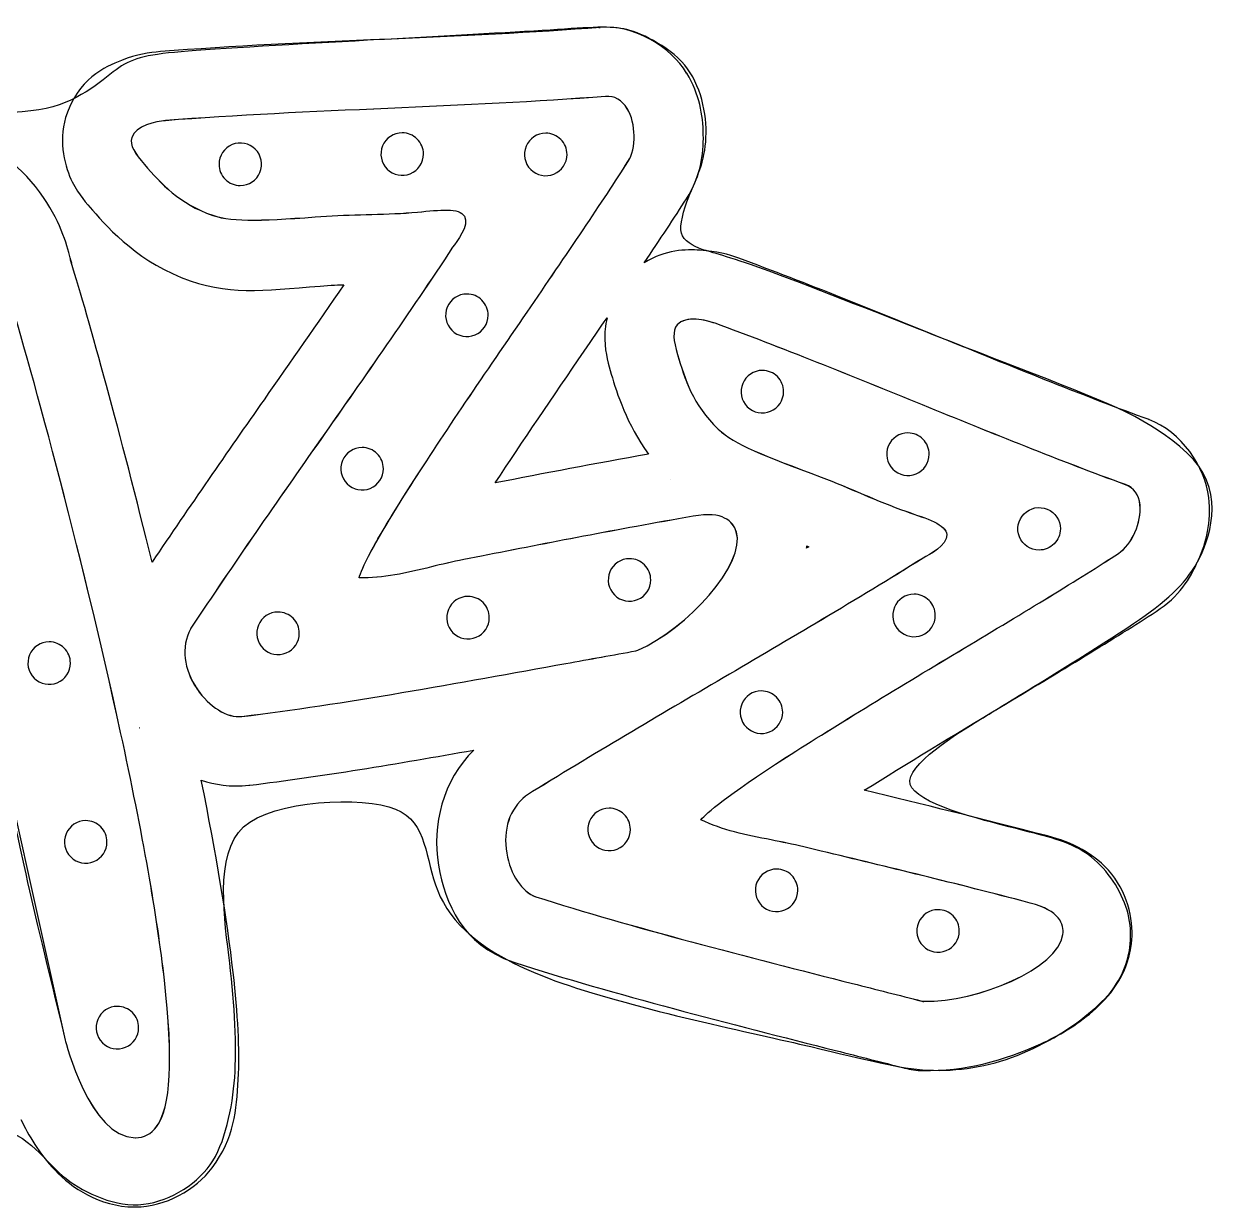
# Model space of a CAD drawing. Header units: millimetres. Extents: x 9.4 to 38.3, y 4.6 to 12.9.
# Drawn here: x 31.73 to 38.26, y 4.63 to 11.06 of the extents above; entities that cross this region are included whole.
import ezdxf

# ---------------------------------------------------------------- set-up
doc = ezdxf.new("R2010")
doc.units = ezdxf.units.MM
doc.layers.add('Outline', color=7, linetype='CONTINUOUS')

msp = doc.modelspace()

# ---------------------------------------------------------------- linework, layer by layer
at = {"layer": 'Outline', "color": 7}
for points in [[(34.857013, 11.042226), (34.863687, 11.042819)], [(31.838537, 10.117731), (31.838105, 10.118392)], [(31.986896, 9.772149), (31.987608, 9.769324)], [(32.635445, 9.66601), (32.635609, 9.66594)], [(33.402452, 9.641814), (33.40293, 9.64186)], [(36.757279, 9.339817), (36.756871, 9.339999)], [(34.776693, 9.282836), (34.777101, 9.283429)], [(37.845713, 8.911947), (37.847559, 8.911287)], [(35.246298, 8.587848), (35.246847, 8.587255), (35.245342, 8.588668)], [(34.218035, 8.169438), (34.122435, 8.150834)], [(34.218146, 8.169392), (34.122498, 8.150729)], [(32.638805, 7.777214), (32.636221, 7.772563)], [(32.638786, 7.777468), (32.636453, 7.772802)], [(35.057777, 7.654741), (35.063978, 7.656291), (35.068629, 7.658358)], [(35.057982, 7.654992), (35.063815, 7.656158), (35.06848, 7.658491)], [(31.509672, 7.538348), (31.956419, 5.539069)], [(37.036043, 7.34673), (37.036381, 7.346935)], [(34.462986, 6.868743), (34.458335, 6.865126)], [(34.463098, 6.868811), (34.458432, 6.865312)], [(36.06462, 6.566703), (35.970139, 6.590032)], [(36.064437, 6.566953), (35.970386, 6.590207)], [(36.611681, 5.751362), (36.617513, 5.750195), (36.623345, 5.750195)], [(36.61169, 5.7515), (36.617375, 5.749949), (36.623576, 5.749949)], [(36.514999, 5.388205), (36.518393, 5.38727)], [(32.336498, 5.008393), (32.338049, 5.008393)], [(32.336678, 5.008339), (32.337844, 5.008339)], [(32.336592, 4.632433), (32.338142, 4.632433)]]:
    msp.add_lwpolyline(points, dxfattribs=at)
for points in [[(34.893446, 10.667991)], [(33.787706, 10.470093)], [(34.568034, 10.468098)], [(32.907702, 10.183723)], [(31.98419, 9.780236)], [(34.139359, 9.594047)], [(34.901013, 9.465411)], [(35.384892, 9.456697)], [(35.745345, 9.178853)], [(36.536688, 8.839112)], [(33.57005, 8.760062)], [(35.369422, 8.386349)], [(35.987015, 8.224816)], [(37.249934, 8.202352)], [(35.023355, 8.155687)], [(34.14556, 7.950634)], [(36.569794, 7.962648)], [(33.112836, 7.865587)], [(31.86886, 7.703807)], [(35.740383, 7.437008)], [(32.25736, 7.211744)], [(32.360704, 7.237215), (32.361369, 7.236326), (32.361661, 7.235802)], [(34.912613, 6.799806)], [(32.0676, 6.732076)], [(35.822687, 6.46875)], [(37.201899, 6.284425)], [(36.700483, 6.248076)], [(32.239515, 5.722563)], [(36.616911, 5.374032), (36.617366, 5.373962), (36.623585, 5.373962)]]:
    msp.add_lwpolyline(points, close=True, dxfattribs=at)
for points in [[(34.863687, 11.042819), (34.507842, 11.014487), (34.094383, 10.99669), (33.692144, 10.977981)], [(35.008681, 11.031186), (34.921995, 11.053138), (34.8142, 11.042854), (34.59246, 11.028891)], [(35.33375, 10.794791), (35.250502, 10.933536), (35.053474, 11.061393), (34.857013, 11.042226)], [(33.692144, 10.977981), (33.284119, 10.960544), (32.86038, 10.942216), (32.474627, 10.911253)], [(33.664005, 10.976384), (33.326896, 10.957964), (32.839889, 10.931272), (32.625265, 10.914074)], [(34.59246, 11.028891), (34.370718, 11.014928), (34.001114, 10.994804), (33.664005, 10.976384)], [(35.339439, 10.817675), (35.258896, 10.929694), (35.095366, 11.009235), (35.008681, 11.031186)], [(32.625265, 10.914074), (32.41064, 10.896875), (32.325316, 10.877701), (32.247869, 10.824008)], [(32.474627, 10.911253), (32.410666, 10.906759), (32.348402, 10.897393), (32.261319, 10.863319)], [(32.261319, 10.863319), (32.174016, 10.829159), (32.022551, 10.764304), (31.958341, 10.553302)], [(32.247869, 10.824008), (32.170422, 10.770314), (32.049231, 10.646307), (31.851915, 10.602753)], [(35.334566, 10.793424), (35.334295, 10.79388), (35.334023, 10.794336), (35.33375, 10.794791)], [(35.424533, 10.460237), (35.422964, 10.569032), (35.403795, 10.676918), (35.334566, 10.793424)], [(35.437672, 10.420999), (35.447558, 10.546363), (35.419981, 10.705656), (35.339439, 10.817675)], [(31.851915, 10.602753), (31.654599, 10.559198), (31.247118, 10.567108), (31.055381, 10.649349)], [(34.893446, 10.667991), (34.527183, 10.63883), (34.110795, 10.621025), (33.709539, 10.602362)], [(34.893514, 10.667906), (34.527252, 10.638745), (34.110833, 10.621249), (33.709578, 10.602585)], [(35.011268, 10.601329), (34.983273, 10.647986), (34.94127, 10.672657), (34.893446, 10.667991)], [(35.011325, 10.601419), (34.98333, 10.648077), (34.941338, 10.672572), (34.893514, 10.667906)], [(33.709578, 10.602585), (33.300157, 10.585089), (32.877906, 10.566426), (32.501146, 10.536098)], [(33.709539, 10.602362), (33.30012, 10.584866), (32.878106, 10.566544), (32.501345, 10.536216)], [(35.014885, 10.313491), (35.061542, 10.386977), (35.059092, 10.520844), (35.011268, 10.601329)], [(35.014824, 10.313308), (35.061482, 10.386794), (35.059149, 10.520935), (35.011325, 10.601419)], [(31.838105, 10.118392), (31.609589, 10.446991), (31.250109, 10.566138), (30.942088, 10.57303)], [(31.958341, 10.553302), (31.916888, 10.417226), (31.955581, 10.279105), (31.994405, 10.204121)], [(32.501345, 10.536216), (32.451189, 10.532717), (32.337724, 10.509036), (32.317895, 10.443716)], [(32.501146, 10.536098), (32.450989, 10.532599), (32.337844, 10.50927), (32.318015, 10.44395)], [(33.787706, 10.470093), (33.740973, 10.470093), (33.698842, 10.441942), (33.680958, 10.398766)], [(33.869407, 10.436251), (33.847739, 10.45792), (33.81835, 10.470093), (33.787706, 10.470093)], [(34.568034, 10.468098), (34.521301, 10.468098), (34.47917, 10.439947), (34.461286, 10.396772)], [(34.649736, 10.434256), (34.628067, 10.455925), (34.598678, 10.468098), (34.568034, 10.468098)], [(35.332516, 10.112241), (35.412671, 10.238611), (35.426099, 10.351516), (35.424533, 10.460237)], [(32.317895, 10.443716), (32.305064, 10.401724), (32.3353, 10.35631), (32.386624, 10.297988)], [(32.318015, 10.44395), (32.305184, 10.401958), (32.335512, 10.356467), (32.386835, 10.298145)], [(32.863485, 10.406014), (32.82031, 10.38813), (32.792159, 10.345999), (32.792159, 10.299266)], [(32.989403, 10.380968), (32.956358, 10.414013), (32.906661, 10.423898), (32.863485, 10.406014)], [(33.01445, 10.25505), (33.032334, 10.298225), (33.022448, 10.347922), (32.989403, 10.380968)], [(33.680958, 10.398766), (33.663074, 10.355591), (33.672959, 10.305894), (33.706005, 10.272848)], [(33.903249, 10.35455), (33.903249, 10.385194), (33.891076, 10.414583), (33.869407, 10.436251)], [(34.461286, 10.396772), (34.443402, 10.353596), (34.453288, 10.303899), (34.486333, 10.270854)], [(34.683577, 10.352555), (34.683577, 10.383199), (34.671404, 10.412588), (34.649736, 10.434256)], [(35.345845, 10.122447), (35.375343, 10.194689), (35.427784, 10.295635), (35.437672, 10.420999)], [(33.831922, 10.247802), (33.875098, 10.265686), (33.903249, 10.307817), (33.903249, 10.35455)], [(34.612251, 10.245807), (34.655426, 10.263691), (34.683577, 10.305822), (34.683577, 10.352555)], [(32.386624, 10.297988), (32.478773, 10.193009), (32.57453, 10.084507), (32.75766, 10.02152)], [(32.386835, 10.298145), (32.478984, 10.193165), (32.574632, 10.084686), (32.757763, 10.021698)], [(32.792159, 10.299266), (32.792159, 10.268622), (32.804332, 10.239233), (32.826001, 10.217565)], [(32.907702, 10.183723), (32.954435, 10.183723), (32.996566, 10.211874), (33.01445, 10.25505)], [(33.706005, 10.272848), (33.73905, 10.239803), (33.788747, 10.229918), (33.831922, 10.247802)], [(34.466597, 9.495634), (34.680056, 9.80824), (34.88185, 10.102183), (35.014824, 10.313308)], [(34.466599, 9.495454), (34.680057, 9.80806), (34.881912, 10.102366), (35.014885, 10.313491)], [(34.486333, 10.270854), (34.519378, 10.237809), (34.569075, 10.227923), (34.612251, 10.245807)], [(31.994405, 10.204121), (32.033148, 10.129293), (32.070769, 10.087898), (32.104146, 10.049978)], [(32.826001, 10.217565), (32.847669, 10.195896), (32.877058, 10.183723), (32.907702, 10.183723)], [(35.305691, 9.925244), (35.294748, 9.967316), (35.316347, 10.050204), (35.345845, 10.122447)], [(31.985845, 9.777641), (31.971747, 9.840191), (31.936425, 9.976339), (31.838537, 10.117731)], [(33.870547, 10.039195), (33.994189, 10.050859), (34.098002, 10.064857), (34.125997, 10.017033)], [(33.870771, 10.03909), (33.994413, 10.050754), (34.098057, 10.064693), (34.126052, 10.016869)], [(35.103124, 9.763243), (35.188436, 9.890104), (35.268192, 10.010142), (35.332516, 10.112241)], [(32.104146, 10.049978), (32.196754, 9.944475), (32.364863, 9.759077), (32.635445, 9.66601)], [(32.75766, 10.02152), (32.873138, 9.981861), (33.04146, 9.99354), (33.376227, 10.016869)], [(32.757763, 10.021698), (32.87324, 9.982039), (33.041208, 9.993704), (33.375976, 10.017033)], [(33.375976, 10.017033), (33.540444, 10.028697), (33.706079, 10.024031), (33.870547, 10.039195)], [(33.376227, 10.016869), (33.540695, 10.028533), (33.706302, 10.023926), (33.870771, 10.03909)], [(34.125997, 10.017033), (34.155158, 9.966876), (34.081672, 9.87706), (34.061843, 9.847899)], [(34.126052, 10.016869), (34.155213, 9.966712), (34.081802, 9.877048), (34.061972, 9.847887)], [(35.418353, 9.836477), (35.36748, 9.854025), (35.316634, 9.883171), (35.305691, 9.925244)], [(34.061843, 9.847899), (33.825055, 9.488635), (33.580103, 9.141036), (33.344482, 8.803935)], [(34.061972, 9.847887), (33.825186, 9.488624), (33.580325, 9.141125), (33.344705, 8.804024)], [(35.405669, 9.832136), (35.333054, 9.83614), (35.218283, 9.83747), (35.103124, 9.763243)], [(35.617496, 9.788121), (35.560552, 9.808954), (35.499177, 9.826979), (35.405669, 9.832136)], [(35.756638, 9.727501), (35.553959, 9.801323), (35.469227, 9.818929), (35.418353, 9.836477)], [(31.984186, 9.780236), (31.986692, 9.772714), (31.985546, 9.776218), (31.986896, 9.772149)], [(31.986628, 9.772627), (31.985842, 9.775172), (31.98503, 9.777709), (31.98419, 9.780236)], [(31.987578, 9.770374), (31.992573, 9.755303), (31.990675, 9.761277), (31.985845, 9.777641)], [(31.987608, 9.769324), (31.987351, 9.770166), (31.986885, 9.771789), (31.986628, 9.772627)], [(31.988394, 9.766865), (31.988196, 9.767789), (31.987788, 9.769403), (31.987578, 9.770374)], [(32.428315, 8.136652), (32.257299, 8.834562), (32.085091, 9.454229), (31.988394, 9.766865)], [(36.756871, 9.339999), (36.377935, 9.493905), (35.981588, 9.655173), (35.617496, 9.788121)], [(36.586039, 9.407183), (36.415069, 9.47443), (35.959319, 9.653679), (35.756638, 9.727501)], [(32.635609, 9.66594), (32.878702, 9.582453), (33.067649, 9.618482), (33.402452, 9.641814)], [(32.25736, 7.211744), (32.039236, 8.214883), (31.755791, 9.247182), (31.627482, 9.661268)], [(32.257434, 7.211874), (32.039309, 8.215012), (31.755806, 9.247249), (31.627498, 9.661335)], [(33.470091, 9.644298), (33.325461, 9.433644), (33.180159, 9.224818), (33.036618, 9.019455)], [(33.40293, 9.64186), (33.423267, 9.643303), (33.448551, 9.64337), (33.470091, 9.644298)], [(34.139359, 9.594047), (34.092626, 9.594047), (34.050495, 9.565895), (34.032611, 9.52272)], [(34.221061, 9.560205), (34.199392, 9.581873), (34.170003, 9.594047), (34.139359, 9.594047)], [(34.254902, 9.478503), (34.254902, 9.509147), (34.242729, 9.538536), (34.221061, 9.560205)], [(33.834387, 8.554317), (34.010519, 8.830763), (34.242641, 9.169031), (34.466597, 9.495634)], [(33.834597, 8.554427), (34.010729, 8.830873), (34.242642, 9.168851), (34.466599, 9.495454)], [(34.032611, 9.52272), (34.014727, 9.479544), (34.024613, 9.429847), (34.057658, 9.396802)], [(34.183576, 9.371755), (34.226751, 9.389639), (34.254902, 9.431771), (34.254902, 9.478503)], [(35.488399, 9.434979), (35.440575, 9.452476), (35.328597, 9.478137), (35.283105, 9.426814)], [(34.777101, 9.283429), (34.820372, 9.346796), (34.859067, 9.403953), (34.901013, 9.465411)], [(34.901015, 9.465411), (34.892163, 9.42197), (34.887857, 9.38062), (34.889054, 9.347924)], [(35.283086, 9.426724), (35.255091, 9.394064), (35.261957, 9.339496), (35.284124, 9.266011)], [(35.283105, 9.426814), (35.255111, 9.394154), (35.262109, 9.339331), (35.284272, 9.265845)], [(35.384888, 9.456697), (35.345229, 9.458884), (35.305831, 9.452386), (35.283086, 9.426724)], [(35.488246, 9.434992), (35.464334, 9.443741), (35.424551, 9.45451), (35.384892, 9.456697)], [(36.615308, 8.991609), (36.236215, 9.145579), (35.842843, 9.305518), (35.488246, 9.434992)], [(36.61518, 8.991732), (36.236087, 9.145702), (35.842997, 9.305504), (35.488399, 9.434979)], [(37.209324, 9.164207), (36.757161, 9.339868), (36.757008, 9.339936), (36.586039, 9.407183)], [(34.057658, 9.396802), (34.090703, 9.363757), (34.1404, 9.353872), (34.183576, 9.371755)], [(34.889054, 9.347924), (34.892094, 9.264833), (34.908567, 9.209096), (34.923933, 9.15815)], [(37.847559, 8.911287), (37.511406, 9.033937), (37.128664, 9.188468), (36.757279, 9.339817)], [(34.293417, 8.567139), (34.441652, 8.791557), (34.60698, 9.035338), (34.776693, 9.282836)], [(35.284124, 9.266011), (35.323783, 9.133037), (35.365843, 8.992808), (35.505816, 8.859834)], [(35.284272, 9.265845), (35.323931, 9.132871), (35.365923, 8.992898), (35.505895, 8.859924)], [(34.923933, 9.15815), (34.954854, 9.054487), (35.007842, 8.886863), (35.127171, 8.724403)], [(35.745345, 9.178853), (35.698612, 9.178853), (35.656481, 9.150702), (35.638597, 9.107526)], [(35.827046, 9.145011), (35.805377, 9.16668), (35.775989, 9.178853), (35.745345, 9.178853)], [(35.860888, 9.06331), (35.860888, 9.093954), (35.848715, 9.123342), (35.827046, 9.145011)], [(38.053089, 8.730905), (37.846102, 8.916827), (37.661486, 8.988547), (37.209324, 9.164207)], [(35.638597, 9.107526), (35.620713, 9.064351), (35.630598, 9.014653), (35.663643, 8.981608)], [(33.036618, 9.019455), (32.837968, 8.735955), (32.632109, 8.439801), (32.428315, 8.136652)], [(35.789561, 8.956562), (35.832737, 8.974446), (35.860888, 9.016577), (35.860888, 9.06331)], [(35.663643, 8.981608), (35.696688, 8.948563), (35.746386, 8.938678), (35.789561, 8.956562)], [(37.718632, 8.557816), (37.373366, 8.683792), (36.987274, 8.840095), (36.61518, 8.991732)], [(37.718598, 8.558044), (37.373333, 8.68402), (36.987401, 8.839972), (36.615308, 8.991609)], [(38.171929, 8.488862), (38.154106, 8.651874), (38.023067, 8.848281), (37.845713, 8.911947)], [(35.505816, 8.859834), (35.594466, 8.774684), (35.752216, 8.716679), (36.065987, 8.598869)], [(35.505895, 8.859924), (35.594545, 8.774774), (35.752014, 8.716452), (36.065787, 8.598642)], [(36.536688, 8.839112), (36.489955, 8.839112), (36.447824, 8.810961), (36.42994, 8.767785)], [(36.61839, 8.80527), (36.596721, 8.826939), (36.567332, 8.839112), (36.536688, 8.839112)], [(33.344482, 8.803935), (33.112361, 8.472666), (32.872074, 8.129733), (32.638786, 7.777468)], [(33.344705, 8.804024), (33.112583, 8.472755), (32.872093, 8.129479), (32.638805, 7.777214)], [(33.57005, 8.760062), (33.523317, 8.760062), (33.481186, 8.731911), (33.463302, 8.688736)], [(33.651751, 8.726221), (33.630083, 8.747889), (33.600694, 8.760062), (33.57005, 8.760062)], [(36.42994, 8.767785), (36.412056, 8.72461), (36.421942, 8.674913), (36.454987, 8.641867)], [(36.652231, 8.723569), (36.652231, 8.754213), (36.640058, 8.783602), (36.61839, 8.80527)], [(33.463302, 8.688736), (33.445418, 8.64556), (33.455303, 8.595863), (33.488349, 8.562818)], [(33.685593, 8.644519), (33.685593, 8.675163), (33.67342, 8.704552), (33.651751, 8.726221)], [(35.127171, 8.724403), (34.831595, 8.671216), (34.559826, 8.61943), (34.293417, 8.567139)], [(36.580905, 8.616821), (36.62408, 8.634705), (36.652231, 8.676836), (36.652231, 8.723569)], [(38.123396, 8.162996), (38.187891, 8.293407), (38.260076, 8.544983), (38.053089, 8.730905)], [(33.614266, 8.537771), (33.657442, 8.555655), (33.685593, 8.597786), (33.685593, 8.644519)], [(36.454987, 8.641867), (36.488032, 8.608822), (36.537729, 8.598937), (36.580905, 8.616821)], [(33.488349, 8.562818), (33.521394, 8.529773), (33.571091, 8.519887), (33.614266, 8.537771)], [(33.553275, 8.051581), (33.566106, 8.099405), (33.623261, 8.224214), (33.834387, 8.554317)], [(33.553477, 8.051616), (33.566308, 8.09944), (33.623471, 8.224325), (33.834597, 8.554427)], [(35.245342, 8.588668), (35.245657, 8.588364), (35.245983, 8.58815), (35.246298, 8.587848)], [(36.065787, 8.598642), (36.219757, 8.54032), (36.369061, 8.468), (36.525364, 8.413178)], [(36.065987, 8.598869), (36.219957, 8.540547), (36.369088, 8.468173), (36.525391, 8.41335)], [(37.79818, 8.447973), (37.792348, 8.502796), (37.764089, 8.541714), (37.718598, 8.558044)], [(37.79795, 8.448171), (37.792118, 8.502993), (37.764123, 8.541486), (37.718632, 8.557816)], [(38.114609, 8.146243), (38.158658, 8.245529), (38.187081, 8.352037), (38.171929, 8.488862)], [(37.168232, 8.399597), (37.201277, 8.432642), (37.250974, 8.442527), (37.29415, 8.424643)], [(37.29415, 8.424643), (37.337326, 8.406759), (37.365477, 8.364628), (37.365477, 8.317895)], [(37.681306, 8.184555), (37.753625, 8.231213), (37.808448, 8.354856), (37.79795, 8.448171)], [(37.681391, 8.184424), (37.75371, 8.231082), (37.808678, 8.354658), (37.79818, 8.447973)], [(35.369386, 8.386479), (34.942469, 8.311826), (34.591296, 8.242923), (34.218035, 8.169438)], [(35.369422, 8.386349), (34.942505, 8.311697), (34.591406, 8.242877), (34.218146, 8.169392)], [(35.603997, 8.302246), (35.585333, 8.358235), (35.53152, 8.416806), (35.369386, 8.386479)], [(35.603876, 8.302366), (35.585213, 8.358355), (35.531557, 8.416677), (35.369422, 8.386349)], [(36.525364, 8.413178), (36.643174, 8.372352), (36.743488, 8.342025), (36.748154, 8.286036)], [(36.525391, 8.41335), (36.643201, 8.372525), (36.74345, 8.342215), (36.748116, 8.286226)], [(37.143186, 8.273679), (37.125302, 8.316854), (37.135187, 8.366552), (37.168232, 8.399597)], [(35.06848, 7.658491), (35.335595, 7.773968), (35.657533, 8.126233), (35.603876, 8.302366)], [(35.068629, 7.658358), (35.335743, 7.773836), (35.657653, 8.126114), (35.603997, 8.302246)], [(37.365477, 8.317895), (37.365477, 8.287251), (37.353303, 8.257863), (37.331635, 8.236194)], [(36.748154, 8.286036), (36.75282, 8.227714), (36.650173, 8.177557), (36.619846, 8.158894)], [(36.748116, 8.286226), (36.752781, 8.227904), (36.650286, 8.177766), (36.619959, 8.159102)], [(37.249934, 8.202352), (37.203201, 8.202352), (37.161069, 8.230503), (37.143186, 8.273679)], [(37.331635, 8.236194), (37.309966, 8.214525), (37.280578, 8.202352), (37.249934, 8.202352)], [(35.985871, 8.213539), (35.986175, 8.217352), (35.986793, 8.220953), (35.987015, 8.224816)], [(35.997354, 8.220533), (35.993521, 8.218231), (35.989704, 8.215838), (35.985871, 8.213539)], [(35.987011, 8.224816), (35.990325, 8.223475), (35.994017, 8.221895), (35.997354, 8.220533)], [(36.842636, 7.668989), (37.166906, 7.863784), (37.472513, 8.048082), (37.681306, 8.184555)], [(36.842683, 7.66921), (37.166954, 7.864006), (37.4726, 8.047951), (37.681391, 8.184424)], [(37.795272, 7.825508), (37.959803, 7.938899), (38.0589, 8.032585), (38.123396, 8.162996)], [(33.946365, 8.11107), (33.811058, 8.078409), (33.683916, 8.048082), (33.553275, 8.051581)], [(33.946218, 8.111043), (33.810911, 8.078383), (33.684118, 8.048116), (33.553477, 8.051616)], [(34.122435, 8.150834), (34.06178, 8.13917), (34.003373, 8.125041), (33.946218, 8.111043)], [(34.122498, 8.150729), (34.061843, 8.139064), (34.003521, 8.125067), (33.946365, 8.11107)], [(35.023355, 8.155687), (34.976622, 8.155687), (34.934491, 8.127535), (34.916607, 8.08436)], [(35.105057, 8.121845), (35.083388, 8.143513), (35.053999, 8.155687), (35.023355, 8.155687)], [(35.138898, 8.040143), (35.138898, 8.070787), (35.126725, 8.100176), (35.105057, 8.121845)], [(36.619959, 8.159102), (36.254863, 7.931647), (35.887285, 7.715606), (35.532687, 7.50798)], [(36.619846, 8.158894), (36.25475, 7.931438), (35.887321, 7.715646), (35.532724, 7.50802)], [(37.885468, 7.868621), (38.012106, 7.950378), (38.070451, 8.046707), (38.114609, 8.146243)], [(34.916607, 8.08436), (34.898723, 8.041184), (34.908609, 7.991487), (34.941654, 7.958442)], [(35.067572, 7.933395), (35.110747, 7.951279), (35.138898, 7.993411), (35.138898, 8.040143)], [(34.14556, 7.950634), (34.098827, 7.950634), (34.056696, 7.922483), (34.038812, 7.879307)], [(34.227261, 7.916792), (34.205593, 7.938461), (34.176204, 7.950634), (34.14556, 7.950634)], [(34.261103, 7.835091), (34.261103, 7.865735), (34.24893, 7.895124), (34.227261, 7.916792)], [(34.941654, 7.958442), (34.974699, 7.925397), (35.024396, 7.915512), (35.067572, 7.933395)], [(36.569794, 7.962648), (36.523061, 7.962648), (36.48093, 7.934497), (36.463046, 7.891321)], [(36.651496, 7.928806), (36.629827, 7.950475), (36.600438, 7.962648), (36.569794, 7.962648)], [(36.685337, 7.847105), (36.685337, 7.877749), (36.673164, 7.907138), (36.651496, 7.928806)], [(33.112836, 7.865587), (33.066103, 7.865587), (33.023972, 7.837436), (33.006088, 7.794261)], [(33.194538, 7.831745), (33.172869, 7.853414), (33.14348, 7.865587), (33.112836, 7.865587)], [(34.038812, 7.879307), (34.020928, 7.836132), (34.030813, 7.786435), (34.063858, 7.753389)], [(34.189776, 7.728343), (34.232952, 7.746227), (34.261103, 7.788358), (34.261103, 7.835091)], [(36.463046, 7.891321), (36.445162, 7.848146), (36.455048, 7.798449), (36.488093, 7.765404)], [(36.614011, 7.740357), (36.657186, 7.758241), (36.685337, 7.800372), (36.685337, 7.847105)], [(37.036381, 7.346935), (37.360085, 7.54139), (37.665629, 7.724999), (37.885468, 7.868621)], [(32.636221, 7.772563), (32.586064, 7.675749), (32.600075, 7.553665), (32.672395, 7.447519)], [(32.636453, 7.772802), (32.586296, 7.675988), (32.600293, 7.553511), (32.672613, 7.447365)], [(33.006088, 7.794261), (32.988204, 7.751085), (32.99809, 7.701388), (33.031135, 7.668343)], [(33.228379, 7.750044), (33.228379, 7.780688), (33.216206, 7.810077), (33.194538, 7.831745)], [(37.163692, 7.425159), (37.291107, 7.503443), (37.630742, 7.712118), (37.795272, 7.825508)], [(31.86886, 7.703807), (31.822127, 7.703807), (31.779996, 7.675656), (31.762112, 7.63248)], [(31.950562, 7.669965), (31.928893, 7.691634), (31.899504, 7.703807), (31.86886, 7.703807)], [(33.157053, 7.643296), (33.200228, 7.66118), (33.228379, 7.703311), (33.228379, 7.750044)], [(34.063858, 7.753389), (34.096904, 7.720344), (34.146601, 7.710459), (34.189776, 7.728343)], [(36.488093, 7.765404), (36.521138, 7.732358), (36.570835, 7.722473), (36.614011, 7.740357)], [(31.984403, 7.588264), (31.984403, 7.618908), (31.97223, 7.648297), (31.950562, 7.669965)], [(33.031135, 7.668343), (33.06418, 7.635298), (33.113877, 7.625412), (33.157053, 7.643296)], [(34.676405, 7.586011), (34.807046, 7.60934), (34.935301, 7.632579), (35.057777, 7.654741)], [(34.676557, 7.586172), (34.807198, 7.6095), (34.935506, 7.632829), (35.057982, 7.654992)], [(35.875657, 7.076437), (36.150937, 7.253736), (36.502035, 7.464862), (36.842636, 7.668989)], [(35.875819, 7.076482), (36.151098, 7.253781), (36.502084, 7.465084), (36.842683, 7.66921)], [(31.762112, 7.63248), (31.744228, 7.589305), (31.754114, 7.539608), (31.787159, 7.506562)], [(31.913077, 7.481516), (31.956252, 7.4994), (31.984403, 7.541531), (31.984403, 7.588264)], [(32.915232, 7.298061), (33.458793, 7.363382), (34.106167, 7.482358), (34.676557, 7.586172)], [(32.915274, 7.298174), (33.458834, 7.363494), (34.106017, 7.482198), (34.676405, 7.586011)], [(31.509675, 7.538469), (31.74413, 6.410523), (31.744385, 6.410439), (31.956676, 5.53911)], [(35.532687, 7.50798), (35.183922, 7.303853), (34.82225, 7.091533), (34.462986, 6.868743)], [(35.532724, 7.50802), (35.183958, 7.303893), (34.822362, 7.091601), (34.463098, 6.868811)], [(31.787159, 7.506562), (31.820204, 7.473517), (31.869901, 7.463632), (31.913077, 7.481516)], [(32.672395, 7.447519), (32.737715, 7.350704), (32.835956, 7.290009), (32.915274, 7.298174)], [(32.672613, 7.447365), (32.737933, 7.350551), (32.835914, 7.289896), (32.915232, 7.298061)], [(35.740383, 7.437008), (35.69365, 7.437008), (35.651519, 7.408857), (35.633635, 7.365682)], [(35.822084, 7.403167), (35.800416, 7.424835), (35.771027, 7.437008), (35.740383, 7.437008)], [(35.855926, 7.321465), (35.855926, 7.352109), (35.843753, 7.381498), (35.822084, 7.403167)], [(36.92548, 7.279316), (37.036146, 7.346794), (37.036278, 7.346874), (37.163692, 7.425159)], [(35.633635, 7.365682), (35.615751, 7.322506), (35.625636, 7.272809), (35.658681, 7.239764)], [(35.784599, 7.214717), (35.827775, 7.232601), (35.855926, 7.274732), (35.855926, 7.321465)], [(36.298612, 6.897081), (36.527002, 7.039447), (36.778527, 7.192396), (37.036043, 7.34673)], [(36.54908, 6.929269), (36.519841, 7.031978), (36.814814, 7.211838), (36.92548, 7.279316)], [(32.495314, 5.864506), (32.456821, 6.209772), (32.376337, 6.663518), (32.25736, 7.211744)], [(32.495145, 5.864671), (32.456652, 6.209937), (32.37641, 6.663648), (32.257434, 7.211874)], [(35.658681, 7.239764), (35.691727, 7.206719), (35.741424, 7.196833), (35.784599, 7.214717)], [(32.960204, 6.924898), (33.344091, 6.97103), (33.76367, 7.042054), (34.176583, 7.115219)], [(34.176583, 7.115219), (34.008538, 6.950776), (33.948075, 6.707087), (33.985646, 6.4909)], [(35.411248, 6.736968), (35.442742, 6.774294), (35.546883, 6.86419), (35.875819, 7.076482)], [(35.411414, 6.737003), (35.442908, 6.774329), (35.546721, 6.864145), (35.875657, 7.076437)], [(32.868849, 5.906769), (32.836657, 6.195369), (32.777747, 6.546035), (32.695614, 6.952669)], [(32.695614, 6.952669), (32.769792, 6.926534), (32.854173, 6.913931), (32.953848, 6.924191)], [(32.953848, 6.924191), (32.955969, 6.924409), (32.958088, 6.924645), (32.960204, 6.924898)], [(37.125353, 6.688489), (36.920323, 6.740336), (36.57832, 6.826561), (36.54908, 6.929269)], [(32.924852, 6.697503), (33.086205, 6.844355), (33.575053, 6.867977), (33.751684, 6.795001)], [(34.458432, 6.865312), (34.372116, 6.797658), (34.333623, 6.682181), (34.355786, 6.555039)], [(34.458335, 6.865126), (34.372019, 6.797472), (34.333854, 6.682209), (34.356017, 6.555067)], [(37.294983, 6.648597), (36.929394, 6.744301), (36.616337, 6.820622), (36.298612, 6.897081)], [(33.751684, 6.795001), (33.928314, 6.722025), (33.910729, 6.522204), (33.980842, 6.350689)], [(34.912613, 6.799806), (34.86588, 6.799806), (34.823749, 6.771655), (34.805865, 6.728479)], [(34.994314, 6.765964), (34.972646, 6.787633), (34.943257, 6.799806), (34.912613, 6.799806)], [(32.0676, 6.732076), (32.020867, 6.732076), (31.978735, 6.703925), (31.960852, 6.66075)], [(32.149301, 6.698235), (32.127632, 6.719903), (32.098243, 6.732076), (32.0676, 6.732076)], [(34.805865, 6.728479), (34.787981, 6.685304), (34.797867, 6.635607), (34.830912, 6.602561)], [(35.028156, 6.684263), (35.028156, 6.714907), (35.015983, 6.744296), (34.994314, 6.765964)], [(35.792619, 6.627414), (35.656146, 6.654242), (35.527892, 6.679813), (35.411248, 6.736968)], [(35.79284, 6.627358), (35.656366, 6.654186), (35.528058, 6.679848), (35.411414, 6.737003)], [(31.960852, 6.66075), (31.942968, 6.617574), (31.952853, 6.567877), (31.985898, 6.534832)], [(32.183143, 6.616533), (32.183143, 6.647177), (32.170969, 6.676566), (32.149301, 6.698235)], [(32.850483, 5.957419), (32.823697, 6.182727), (32.763498, 6.550651), (32.924852, 6.697503)], [(34.956829, 6.577515), (35.000005, 6.595399), (35.028156, 6.63753), (35.028156, 6.684263)], [(37.518164, 6.54562), (37.42968, 6.611296), (37.330384, 6.636641), (37.125353, 6.688489)], [(32.111816, 6.509785), (32.154991, 6.527669), (32.183143, 6.5698), (32.183143, 6.616533)], [(34.830912, 6.602561), (34.863957, 6.569516), (34.913654, 6.559631), (34.956829, 6.577515)], [(35.970386, 6.590207), (35.910899, 6.604205), (35.850941, 6.61575), (35.792619, 6.627414)], [(35.970139, 6.590032), (35.91065, 6.604029), (35.851162, 6.615694), (35.79284, 6.627358)], [(37.644552, 6.441304), (37.550825, 6.55632), (37.424589, 6.615487), (37.294983, 6.648597)], [(31.985898, 6.534832), (32.018943, 6.501787), (32.06864, 6.491901), (32.111816, 6.509785)], [(34.355786, 6.555039), (34.375615, 6.439561), (34.438603, 6.345079), (34.514421, 6.318251)], [(34.356017, 6.555067), (34.375846, 6.43959), (34.438844, 6.345218), (34.514663, 6.31839)], [(37.201835, 6.284283), (36.783083, 6.393928), (36.434199, 6.478304), (36.064437, 6.566953)], [(37.201899, 6.284425), (36.783147, 6.39407), (36.434382, 6.478054), (36.06462, 6.566703)], [(37.721387, 6.265415), (37.684536, 6.373844), (37.606648, 6.479943), (37.518164, 6.54562)], [(33.985646, 6.4909), (34.022234, 6.278399), (34.114065, 6.06135), (34.389322, 5.963952)], [(35.822687, 6.46875), (35.775955, 6.46875), (35.733823, 6.440599), (35.715939, 6.397424)], [(35.904389, 6.434908), (35.88272, 6.456577), (35.853331, 6.46875), (35.822687, 6.46875)], [(35.715939, 6.397424), (35.698056, 6.354248), (35.707941, 6.304551), (35.740986, 6.271506)], [(35.938231, 6.353207), (35.938231, 6.383851), (35.926057, 6.41324), (35.904389, 6.434908)], [(37.752128, 6.065127), (37.76535, 6.1687), (37.738278, 6.326288), (37.644552, 6.441304)], [(33.980842, 6.350689), (34.050955, 6.179174), (34.207217, 6.018339), (34.582172, 5.875421)], [(35.866904, 6.246459), (35.910079, 6.264343), (35.938231, 6.306474), (35.938231, 6.353207)], [(34.514421, 6.318251), (35.03582, 6.15145), (35.673863, 5.989315), (36.236087, 5.84701)], [(34.514663, 6.31839), (35.03606, 6.151589), (35.67378, 5.989406), (36.236003, 5.847101)], [(35.740986, 6.271506), (35.774031, 6.238461), (35.823728, 6.228575), (35.866904, 6.246459)], [(37.379085, 6.112718), (37.386084, 6.16754), (37.361637, 6.243458), (37.201835, 6.284283)], [(37.379198, 6.112958), (37.386197, 6.167781), (37.361701, 6.243599), (37.201899, 6.284425)], [(36.700483, 6.248076), (36.65375, 6.248076), (36.611619, 6.219925), (36.593735, 6.176749)], [(36.782184, 6.214234), (36.760516, 6.235902), (36.731127, 6.248076), (36.700483, 6.248076)], [(36.816026, 6.132533), (36.816026, 6.163177), (36.803853, 6.192565), (36.782184, 6.214234)], [(37.721072, 5.949531), (37.75401, 6.045998), (37.758242, 6.156986), (37.721387, 6.265415)], [(36.593735, 6.176749), (36.575851, 6.133573), (36.585736, 6.083876), (36.618781, 6.050831)], [(36.623345, 5.750195), (36.914955, 5.744363), (37.354703, 5.929827), (37.379198, 6.112958)], [(36.623576, 5.749949), (36.915186, 5.744117), (37.35459, 5.929587), (37.379085, 6.112718)], [(36.744699, 6.025785), (36.787875, 6.043668), (36.816026, 6.0858), (36.816026, 6.132533)], [(36.618781, 6.050831), (36.651827, 6.017786), (36.701524, 6.007901), (36.744699, 6.025785)], [(37.539393, 5.695033), (37.627411, 5.772055), (37.727235, 5.878969), (37.751836, 6.062894)], [(37.751836, 6.062894), (37.751935, 6.063638), (37.752033, 6.064382), (37.752128, 6.065127)], [(32.877251, 5.33693), (32.888497, 5.499252), (32.877251, 5.732112), (32.850483, 5.957419)], [(34.389322, 5.963952), (34.392918, 5.962682), (34.396533, 5.961467), (34.400166, 5.960307)], [(34.400166, 5.960307), (34.938938, 5.787948), (35.581275, 5.625021), (36.143811, 5.482636)], [(37.519102, 5.683284), (37.626278, 5.771096), (37.688136, 5.853064), (37.721072, 5.949531)], [(32.896917, 5.324619), (32.905814, 5.490699), (32.894716, 5.679388), (32.868849, 5.906769)], [(34.582172, 5.875421), (34.957126, 5.732503), (35.610735, 5.59488), (35.947191, 5.518089)], [(32.452156, 5.068994), (32.530307, 5.173974), (32.544304, 5.43409), (32.495314, 5.864506)], [(32.452253, 5.068854), (32.530405, 5.173834), (32.544135, 5.434255), (32.495145, 5.864671)], [(36.236003, 5.847101), (36.364311, 5.814441), (36.490381, 5.782993), (36.61169, 5.7515)], [(36.236087, 5.84701), (36.364395, 5.814349), (36.490371, 5.782855), (36.611681, 5.751362)], [(32.239515, 5.722563), (32.192782, 5.722563), (32.150651, 5.694412), (32.132767, 5.651236)], [(32.321216, 5.688721), (32.299548, 5.71039), (32.270159, 5.722563), (32.239515, 5.722563)], [(32.355058, 5.60702), (32.355058, 5.637664), (32.342885, 5.667053), (32.321216, 5.688721)], [(37.100315, 5.444506), (37.259342, 5.501921), (37.411925, 5.595472), (37.519102, 5.683284)], [(37.258377, 5.518768), (37.357591, 5.564288), (37.451376, 5.618011), (37.539393, 5.695033)], [(32.132767, 5.651236), (32.114883, 5.608061), (32.124768, 5.558364), (32.157813, 5.525319)], [(32.283731, 5.500272), (32.326907, 5.518156), (32.355058, 5.560287), (32.355058, 5.60702)], [(31.956419, 5.539069), (31.957585, 5.533237), (32.088226, 5.010672), (32.336678, 5.008339)], [(31.956676, 5.53911), (31.957843, 5.533277), (32.088047, 5.010726), (32.336498, 5.008393)], [(32.157813, 5.525319), (32.190859, 5.492274), (32.240556, 5.482388), (32.283731, 5.500272)], [(35.947191, 5.518089), (36.283648, 5.441298), (36.454831, 5.390693), (36.615332, 5.378327)], [(36.616744, 5.374079), (36.845757, 5.369609), (37.060122, 5.427808), (37.258377, 5.518768)], [(36.143811, 5.482636), (36.272311, 5.449929), (36.396916, 5.418845), (36.514999, 5.388205)], [(36.615332, 5.378327), (36.775832, 5.365962), (36.941287, 5.38709), (37.100315, 5.444506)], [(36.518393, 5.38727), (36.55045, 5.378548), (36.583522, 5.374112), (36.616744, 5.374079)], [(32.743842, 4.860769), (32.824793, 4.974634), (32.866004, 5.174608), (32.877251, 5.33693)], [(32.754619, 4.845354), (32.875629, 5.008457), (32.888031, 5.15877), (32.896917, 5.324619)], [(31.715554, 5.108578), (31.75789, 5.02115), (31.811056, 4.925686), (31.900613, 4.831867)], [(31.56044, 5.085314), (31.771384, 5.01223), (31.84582, 4.883769), (31.941759, 4.80212)], [(32.337844, 5.008339), (32.383336, 5.008339), (32.422995, 5.029335), (32.452156, 5.068994)], [(32.338049, 5.008393), (32.38354, 5.008393), (32.423092, 5.029196), (32.452253, 5.068854)], [(31.900613, 4.831867), (31.990169, 4.738049), (32.139477, 4.634251), (32.333061, 4.632433)], [(32.338142, 4.632433), (32.497789, 4.632433), (32.666309, 4.725848), (32.754619, 4.845354)], [(32.35293, 4.644897), (32.50174, 4.651226), (32.662892, 4.746905), (32.743842, 4.860769)], [(31.941759, 4.80212), (32.037698, 4.72047), (32.20412, 4.638569), (32.35293, 4.644897)], [(32.333061, 4.632433), (32.334238, 4.632427), (32.335415, 4.632427), (32.336592, 4.632433)]]:
    msp.add_open_spline(points, degree=3, dxfattribs=at)

doc.saveas('drawing.dxf')
